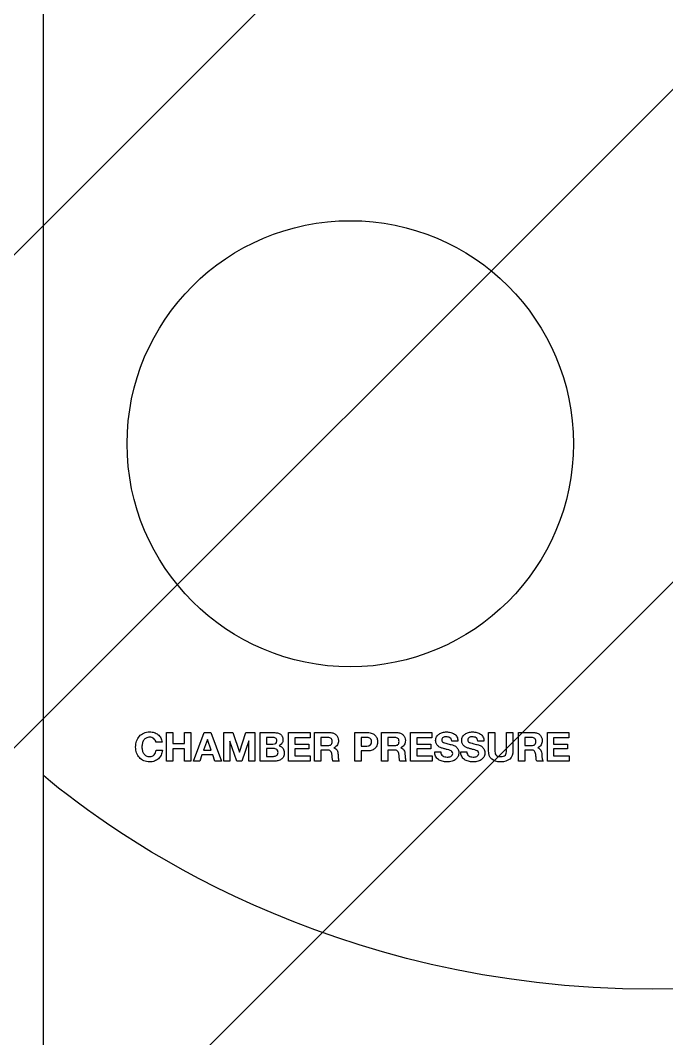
# Model space of a CAD drawing. Header units: millimetres. Extents: x -358422 to 32356, y 0 to 54379.
# Drawn here: x 10904.8 to 11020.6, y 4697.7 to 4880.3 of the extents above; entities that cross this region are included whole.
import ezdxf

# ---------------------------------------------------------------- set-up
doc = ezdxf.new("R2010")
doc.units = ezdxf.units.MM
doc.header["$MEASUREMENT"] = 0
doc.linetypes.add('HIDDEN', pattern=[9.525, 6.35, -3.175])
doc.layers.get('0').update_dxf_attribs({"lineweight": 25})
doc.layers.add('DIM', color=3, linetype='Continuous', lineweight=9)
doc.layers.add('H', color=2, linetype='HIDDEN', lineweight=15)

msp = doc.modelspace()

# ---------------------------------------------------------------- hatches: boundary and pattern name
at = {"layer": 'DIM'}
h = msp.add_hatch(dxfattribs=at)
h.set_pattern_fill('ANSI31', color=256, scale=350, style=0)
h.set_pattern_definition([(45, (-19603.777, -2234.737), (-30.93592, 30.93592), [])])
h.paths.add_polyline_path([(10728.92, 5341.335), (10728.92, 3268.335), (10298.136, 3268.335), (10298.136, 5055.269), (9628.92, 5055.269), (9628.92, 6518.335), (13568.92, 6518.335), (13568.92, 5055.269), (12899.705, 5055.269), (12899.705, 3268.335), (12468.92, 3268.335), (12468.92, 5341.335)])
edge = h.paths.add_edge_path(flags=16)
edge.add_line((12468.92, 3291.335), (12468.92, 3268.335))
edge.add_line((10728.92, 3291.335), (10728.92, 3268.335))
at = {"layer": 'H', "ltscale": 4}
h = msp.add_hatch(dxfattribs=at)
h.set_pattern_fill('ANSI31', color=256, scale=500, style=0)
h.set_pattern_definition([(45, (4878.89, 20733.76), (-44.19417, 44.19417), [])])
h.paths.add_polyline_path([(13618.92, 6518.335), (13568.92, 6518.335)], flags=16)
h.paths.add_polyline_path([(13618.92, 6518.335), (13568.92, 6518.335)], flags=0)
h.paths.add_polyline_path([(13618.92, 6518.335), (13568.92, 6518.335)], flags=0)
h.paths.add_polyline_path([(13618.92, 6518.335), (13568.92, 6518.335)], flags=0)
h.paths.add_polyline_path([(13618.92, 6518.335), (13568.92, 6518.335)], flags=0)
h.paths.add_polyline_path([(13618.92, 6518.335), (13568.92, 6518.335)], flags=0)
h.paths.add_polyline_path([(13618.92, 6518.335), (13568.92, 6518.335)], flags=0)
h.paths.add_polyline_path([(13618.92, 6518.335), (13568.92, 6518.335)], flags=0)
edge = h.paths.add_edge_path()
edge.add_line((9628.92, 3268.335), (9628.92, 6518.335))
edge.add_line((9578.92, 3218.335), (9578.92, 6518.335))
edge.add_line((9628.92, 3268.335), (13568.92, 3268.335))
edge.add_line((9578.92, 3218.335), (13618.92, 3218.335))
edge.add_line((13618.92, 6518.335), (13568.92, 6518.335))
edge.add_line((13568.92, 5268.335), (13568.92, 5278.335))
edge.add_line((13568.92, 3268.335), (13568.92, 6518.335))
edge.add_line((13618.92, 3218.335), (13618.92, 6518.335))

# ---------------------------------------------------------------- linework, layer by layer
for p, q in [((10908.92, 4366.335), (10908.92, 5116.335)), ((10931.004, 4747.402), (10931.004, 4752.54)), ((10931.004, 4752.54), (10932.134, 4752.54)), ((10932.134, 4752.54), (10932.134, 4750.569)), ((10934.214, 4750.569), (10934.214, 4752.54)), ((10934.214, 4752.54), (10935.343, 4752.54)), ((10935.343, 4752.54), (10935.343, 4747.402)), ((10935.797, 4747.402), (10937.74, 4752.54)), ((10938.301, 4751.274), (10937.632, 4749.388)), ((10937.74, 4752.54), (10938.898, 4752.54)), ((10938.316, 4751.274), (10938.301, 4751.274)), ((10938.963, 4749.388), (10938.316, 4751.274)), ((10938.898, 4752.54), (10940.82, 4747.402)), ((10941.266, 4747.402), (10941.266, 4752.54)), ((10941.266, 4752.54), (10942.857, 4752.54)), ((10942.338, 4751.008), (10942.324, 4751.008)), ((10942.324, 4751.008), (10942.324, 4747.402)), ((10943.598, 4747.402), (10942.338, 4751.008)), ((10942.857, 4752.54), (10944.059, 4749.007)), ((10944.073, 4749.007), (10945.21, 4752.54)), ((10945.728, 4751.044), (10944.469, 4747.402)), ((10945.21, 4752.54), (10946.8, 4752.54)), ((10945.743, 4751.044), (10945.728, 4751.044)), ((10945.743, 4747.402), (10945.743, 4751.044)), ((10946.8, 4752.54), (10946.8, 4747.402)), ((10952.86, 4752.54), (10956.703, 4752.54)), ((10952.86, 4747.402), (10952.86, 4752.54)), ((10956.703, 4751.591), (10953.99, 4751.591)), ((10953.99, 4751.591), (10953.99, 4750.489)), ((10956.703, 4752.54), (10956.703, 4751.591)), ((10974.716, 4747.402), (10974.716, 4752.54)), ((10974.716, 4752.54), (10978.559, 4752.54)), ((10978.559, 4751.591), (10975.846, 4751.591)), ((10975.846, 4751.591), (10975.846, 4750.489)), ((10978.559, 4752.54), (10978.559, 4751.591)), ((10999.249, 4747.402), (10999.249, 4752.54)), ((10999.249, 4752.54), (11003.092, 4752.54)), ((11003.092, 4751.591), (11000.379, 4751.591)), ((11000.379, 4751.591), (11000.379, 4750.489)), ((11003.092, 4752.54), (11003.092, 4751.591)), ((10932.134, 4750.569), (10934.214, 4750.569)), ((10932.134, 4749.619), (10932.134, 4747.402)), ((10934.214, 4749.619), (10932.134, 4749.619)), ((10934.214, 4747.402), (10934.214, 4749.619)), ((10937.632, 4749.388), (10938.963, 4749.388)), ((10953.99, 4750.489), (10956.48, 4750.489)), ((10956.48, 4749.612), (10953.99, 4749.612)), ((10953.99, 4749.612), (10953.99, 4748.352)), ((10956.48, 4750.489), (10956.48, 4749.612)), ((10975.846, 4750.489), (10978.336, 4750.489)), ((10978.336, 4749.612), (10975.846, 4749.612)), ((10975.846, 4749.612), (10975.846, 4748.352)), ((10978.336, 4750.489), (10978.336, 4749.612)), ((11000.379, 4750.489), (11002.869, 4750.489)), ((11002.869, 4749.612), (11000.379, 4749.612)), ((11000.379, 4749.612), (11000.379, 4748.352)), ((11002.869, 4750.489), (11002.869, 4749.612)), ((10932.134, 4747.402), (10931.004, 4747.402)), ((10935.343, 4747.402), (10934.214, 4747.402)), ((10936.934, 4747.402), (10935.797, 4747.402)), ((10937.337, 4748.547), (10936.934, 4747.402)), ((10939.258, 4748.547), (10937.337, 4748.547)), ((10939.647, 4747.402), (10939.258, 4748.547)), ((10940.82, 4747.402), (10939.647, 4747.402)), ((10942.324, 4747.402), (10941.266, 4747.402)), ((10944.469, 4747.402), (10943.598, 4747.402)), ((10944.059, 4749.007), (10944.073, 4749.007)), ((10946.8, 4747.402), (10945.743, 4747.402)), ((10956.761, 4747.402), (10952.86, 4747.402)), ((10953.99, 4748.352), (10956.761, 4748.352)), ((10956.761, 4748.352), (10956.761, 4747.402)), ((10978.617, 4747.402), (10974.716, 4747.402)), ((10975.846, 4748.352), (10978.617, 4748.352)), ((10978.617, 4748.352), (10978.617, 4747.402)), ((11003.15, 4747.402), (10999.249, 4747.402)), ((11000.379, 4748.352), (11003.15, 4748.352)), ((11003.15, 4748.352), (11003.15, 4747.402))]:
    msp.add_line(p, q)
msp.add_circle((10963.92, 4804.335), 40)
for points, knots in [([(10925.621, 4748.903), (10925.506, 4749.227), (10925.448, 4749.575), (10925.448, 4749.95), (10925.448, 4750.334), (10925.506, 4750.69), (10925.621, 4751.019)], [21, 21, 21, 21, 22, 22, 22, 23, 23, 23, 23]), ([(10926.894, 4751.17), (10926.784, 4751.004), (10926.704, 4750.816), (10926.654, 4750.605), (10926.603, 4750.393), (10926.578, 4750.175), (10926.578, 4749.95), (10926.578, 4749.734), (10926.603, 4749.524), (10926.654, 4749.32), (10926.704, 4749.116), (10926.784, 4748.933), (10926.894, 4748.77)], [5, 5, 5, 5, 6, 6, 6, 7, 7, 7, 8, 8, 8, 9, 9, 9, 9]), ([(10928.373, 4751.645), (10928.246, 4751.69), (10928.113, 4751.713), (10927.974, 4751.713), (10927.72, 4751.713), (10927.504, 4751.664), (10927.326, 4751.566), (10927.149, 4751.467), (10927.005, 4751.335), (10926.894, 4751.17)], [2, 2, 2, 2, 3, 3, 3, 4, 4, 4, 5, 5, 5, 5]), ([(10926.913, 4752.454), (10927.227, 4752.594), (10927.581, 4752.663), (10927.974, 4752.663), (10928.257, 4752.663), (10928.525, 4752.622), (10928.776, 4752.54)], [25, 25, 25, 25, 26, 26, 26, 27, 27, 27, 27]), ([(10928.967, 4751.17), (10928.9, 4751.278), (10928.816, 4751.372), (10928.715, 4751.454), (10928.615, 4751.535), (10928.501, 4751.599), (10928.373, 4751.645)], [0, 0, 0, 0, 1, 1, 1, 2, 2, 2, 2]), ([(10950.521, 4751.548), (10950.449, 4751.591), (10950.366, 4751.621), (10950.273, 4751.637), (10950.179, 4751.654), (10950.082, 4751.663), (10949.981, 4751.663)], [4, 4, 4, 4, 5, 5, 5, 6, 6, 6, 6]), ([(10950.564, 4750.605), (10950.694, 4750.701), (10950.759, 4750.856), (10950.759, 4751.072), (10950.759, 4751.192), (10950.737, 4751.291), (10950.694, 4751.368)], [1, 1, 1, 1, 2, 2, 2, 3, 3, 3, 3]), ([(10951.734, 4751.871), (10951.813, 4751.708), (10951.853, 4751.507), (10951.853, 4751.267), (10951.853, 4751.008), (10951.794, 4750.792), (10951.676, 4750.619)], [3, 3, 3, 3, 4, 4, 4, 5, 5, 5, 5]), ([(10960.474, 4750.389), (10960.604, 4750.504), (10960.668, 4750.691), (10960.668, 4750.95), (10960.668, 4751.2), (10960.604, 4751.381), (10960.474, 4751.494)], [1, 1, 1, 1, 2, 2, 2, 3, 3, 3, 3]), ([(10961.392, 4752.123), (10961.524, 4751.994), (10961.624, 4751.844), (10961.694, 4751.673), (10961.763, 4751.503), (10961.798, 4751.32), (10961.798, 4751.123), (10961.798, 4750.821), (10961.735, 4750.559), (10961.608, 4750.338)], [2, 2, 2, 2, 3, 3, 3, 4, 4, 4, 5, 5, 5, 5]), ([(10967.037, 4752.54), (10967.359, 4752.54), (10967.632, 4752.494), (10967.858, 4752.4), (10968.083, 4752.307), (10968.267, 4752.183), (10968.408, 4752.03)], [0, 0, 0, 0, 1, 1, 1, 2, 2, 2, 2]), ([(10967.638, 4750.497), (10967.693, 4750.598), (10967.721, 4750.73), (10967.721, 4750.893), (10967.721, 4751.056), (10967.693, 4751.188), (10967.638, 4751.288)], [3, 3, 3, 3, 4, 4, 4, 5, 5, 5, 5]), ([(10968.718, 4751.504), (10968.782, 4751.307), (10968.815, 4751.104), (10968.815, 4750.893), (10968.815, 4750.686), (10968.782, 4750.484), (10968.718, 4750.284)], [3, 3, 3, 3, 4, 4, 4, 5, 5, 5, 5]), ([(10972.471, 4750.389), (10972.6, 4750.504), (10972.665, 4750.691), (10972.665, 4750.95), (10972.665, 4751.2), (10972.6, 4751.381), (10972.471, 4751.494)], [1, 1, 1, 1, 2, 2, 2, 3, 3, 3, 3]), ([(10973.388, 4752.123), (10973.52, 4751.994), (10973.621, 4751.844), (10973.691, 4751.673), (10973.76, 4751.503), (10973.795, 4751.32), (10973.795, 4751.123), (10973.795, 4750.821), (10973.731, 4750.559), (10973.604, 4750.338)], [2, 2, 2, 2, 3, 3, 3, 4, 4, 4, 5, 5, 5, 5]), ([(10979.71, 4750.094), (10979.567, 4750.204), (10979.45, 4750.342), (10979.361, 4750.507), (10979.273, 4750.673), (10979.228, 4750.873), (10979.228, 4751.108), (10979.228, 4751.372), (10979.285, 4751.601), (10979.397, 4751.796)], [13, 13, 13, 13, 14, 14, 14, 15, 15, 15, 16, 16, 16, 16]), ([(10979.397, 4751.796), (10979.51, 4751.99), (10979.658, 4752.152), (10979.84, 4752.282), (10980.022, 4752.411), (10980.229, 4752.507), (10980.459, 4752.569)], [16, 16, 16, 16, 17, 17, 17, 18, 18, 18, 18]), ([(10980.394, 4751.476), (10980.346, 4751.404), (10980.322, 4751.313), (10980.322, 4751.202), (10980.322, 4751.101), (10980.341, 4751.02), (10980.38, 4750.957)], [31, 31, 31, 31, 32, 32, 32, 33, 33, 33, 33]), ([(10981.484, 4751.749), (10981.367, 4751.773), (10981.239, 4751.785), (10981.099, 4751.785), (10981.008, 4751.785), (10980.917, 4751.775), (10980.826, 4751.756), (10980.735, 4751.737), (10980.652, 4751.703), (10980.578, 4751.655), (10980.503, 4751.607), (10980.442, 4751.548), (10980.394, 4751.476)], [27, 27, 27, 27, 28, 28, 28, 29, 29, 29, 30, 30, 30, 31, 31, 31, 31]), ([(10980.459, 4752.569), (10980.689, 4752.632), (10980.92, 4752.663), (10981.15, 4752.663), (10981.418, 4752.663), (10981.676, 4752.633), (10981.923, 4752.573)], [18, 18, 18, 18, 19, 19, 19, 20, 20, 20, 20]), ([(10982.114, 4751.008), (10982.104, 4751.161), (10982.072, 4751.288), (10982.017, 4751.389), (10981.962, 4751.49), (10981.889, 4751.569), (10981.798, 4751.627)], [24, 24, 24, 24, 25, 25, 25, 26, 26, 26, 26]), ([(10981.923, 4752.573), (10982.171, 4752.513), (10982.39, 4752.416), (10982.582, 4752.282), (10982.774, 4752.147), (10982.926, 4751.976), (10983.039, 4751.767)], [20, 20, 20, 20, 21, 21, 21, 22, 22, 22, 22]), ([(10984.381, 4750.094), (10984.237, 4750.204), (10984.121, 4750.342), (10984.032, 4750.507), (10983.943, 4750.673), (10983.899, 4750.873), (10983.899, 4751.108), (10983.899, 4751.372), (10983.955, 4751.601), (10984.068, 4751.796)], [13, 13, 13, 13, 14, 14, 14, 15, 15, 15, 16, 16, 16, 16]), ([(10984.068, 4751.796), (10984.181, 4751.99), (10984.328, 4752.152), (10984.511, 4752.282), (10984.693, 4752.411), (10984.899, 4752.507), (10985.129, 4752.569)], [16, 16, 16, 16, 17, 17, 17, 18, 18, 18, 18]), ([(10985.065, 4751.476), (10985.017, 4751.404), (10984.993, 4751.313), (10984.993, 4751.202), (10984.993, 4751.101), (10985.012, 4751.02), (10985.05, 4750.957)], [31, 31, 31, 31, 32, 32, 32, 33, 33, 33, 33]), ([(10986.155, 4751.749), (10986.037, 4751.773), (10985.909, 4751.785), (10985.77, 4751.785), (10985.679, 4751.785), (10985.588, 4751.775), (10985.496, 4751.756), (10985.405, 4751.737), (10985.322, 4751.703), (10985.248, 4751.655), (10985.174, 4751.607), (10985.113, 4751.548), (10985.065, 4751.476)], [27, 27, 27, 27, 28, 28, 28, 29, 29, 29, 30, 30, 30, 31, 31, 31, 31]), ([(10985.129, 4752.569), (10985.36, 4752.632), (10985.59, 4752.663), (10985.82, 4752.663), (10986.089, 4752.663), (10986.347, 4752.633), (10986.594, 4752.573)], [18, 18, 18, 18, 19, 19, 19, 20, 20, 20, 20]), ([(10986.785, 4751.008), (10986.775, 4751.161), (10986.743, 4751.288), (10986.687, 4751.389), (10986.632, 4751.49), (10986.559, 4751.569), (10986.468, 4751.627)], [24, 24, 24, 24, 25, 25, 25, 26, 26, 26, 26]), ([(10986.594, 4752.573), (10986.841, 4752.513), (10987.061, 4752.416), (10987.252, 4752.282), (10987.444, 4752.147), (10987.597, 4751.976), (10987.709, 4751.767)], [20, 20, 20, 20, 21, 21, 21, 22, 22, 22, 22]), ([(10997.004, 4750.389), (10997.133, 4750.504), (10997.198, 4750.691), (10997.198, 4750.95), (10997.198, 4751.2), (10997.133, 4751.381), (10997.004, 4751.494)], [1, 1, 1, 1, 2, 2, 2, 3, 3, 3, 3]), ([(10997.921, 4752.123), (10998.053, 4751.994), (10998.154, 4751.844), (10998.224, 4751.673), (10998.293, 4751.503), (10998.328, 4751.32), (10998.328, 4751.123), (10998.328, 4750.821), (10998.264, 4750.559), (10998.137, 4750.338)], [2, 2, 2, 2, 3, 3, 3, 4, 4, 4, 5, 5, 5, 5]), ([(10950.899, 4748.626), (10950.945, 4748.712), (10950.968, 4748.822), (10950.968, 4748.957), (10950.968, 4749.221), (10950.893, 4749.409), (10950.744, 4749.522)], [3, 3, 3, 3, 4, 4, 4, 5, 5, 5, 5]), ([(10951.863, 4749.716), (10952.019, 4749.488), (10952.097, 4749.214), (10952.097, 4748.892), (10952.097, 4748.633), (10952.047, 4748.408), (10951.946, 4748.219)], [7, 7, 7, 7, 8, 8, 8, 9, 9, 9, 9]), ([(10968.718, 4750.284), (10968.653, 4750.085), (10968.55, 4749.909), (10968.408, 4749.755), (10968.267, 4749.602), (10968.083, 4749.479), (10967.858, 4749.385), (10967.632, 4749.291), (10967.359, 4749.245), (10967.037, 4749.245)], [5, 5, 5, 5, 6, 6, 6, 7, 7, 7, 8, 8, 8, 8]), ([(10979.714, 4747.719), (10979.51, 4747.868), (10979.348, 4748.057), (10979.228, 4748.287), (10979.108, 4748.518), (10979.051, 4748.791), (10979.056, 4749.108)], [46, 46, 46, 46, 47, 47, 47, 48, 48, 48, 48]), ([(10980.761, 4749.648), (10980.569, 4749.695), (10980.382, 4749.754), (10980.2, 4749.824), (10980.018, 4749.893), (10979.855, 4749.983), (10979.71, 4750.094)], [11, 11, 11, 11, 12, 12, 12, 13, 13, 13, 13]), ([(10982.186, 4748.478), (10982.253, 4748.562), (10982.287, 4748.669), (10982.287, 4748.798), (10982.287, 4748.937), (10982.242, 4749.05), (10982.154, 4749.137)], [6, 6, 6, 6, 7, 7, 7, 8, 8, 8, 8]), ([(10982.762, 4750.08), (10982.93, 4749.969), (10983.075, 4749.821), (10983.197, 4749.637), (10983.32, 4749.452), (10983.381, 4749.216), (10983.381, 4748.928), (10983.381, 4748.693), (10983.335, 4748.474), (10983.244, 4748.273)], [38, 38, 38, 38, 39, 39, 39, 40, 40, 40, 41, 41, 41, 41]), ([(10984.385, 4747.719), (10984.181, 4747.868), (10984.019, 4748.057), (10983.899, 4748.287), (10983.779, 4748.518), (10983.721, 4748.791), (10983.726, 4749.108)], [46, 46, 46, 46, 47, 47, 47, 48, 48, 48, 48]), ([(10985.432, 4749.648), (10985.24, 4749.695), (10985.053, 4749.754), (10984.87, 4749.824), (10984.688, 4749.893), (10984.525, 4749.983), (10984.381, 4750.094)], [11, 11, 11, 11, 12, 12, 12, 13, 13, 13, 13]), ([(10986.857, 4748.478), (10986.924, 4748.562), (10986.957, 4748.669), (10986.957, 4748.798), (10986.957, 4748.937), (10986.913, 4749.05), (10986.824, 4749.137)], [6, 6, 6, 6, 7, 7, 7, 8, 8, 8, 8]), ([(10987.432, 4750.08), (10987.6, 4749.969), (10987.745, 4749.821), (10987.868, 4749.637), (10987.99, 4749.452), (10988.051, 4749.216), (10988.051, 4748.928), (10988.051, 4748.693), (10988.006, 4748.474), (10987.915, 4748.273)], [38, 38, 38, 38, 39, 39, 39, 40, 40, 40, 41, 41, 41, 41]), ([(10992.499, 4747.795), (10992.11, 4747.456), (10991.573, 4747.287), (10990.887, 4747.287), (10990.191, 4747.287), (10989.653, 4747.455), (10989.271, 4747.791), (10988.89, 4748.127), (10988.699, 4748.645), (10988.699, 4749.345)], [0, 0, 0, 0, 1, 1, 1, 2, 2, 2, 3, 3, 3, 3]), ([(10989.829, 4749.345), (10989.829, 4749.206), (10989.841, 4749.069), (10989.865, 4748.935), (10989.889, 4748.801), (10989.939, 4748.682), (10990.016, 4748.579)], [6, 6, 6, 6, 7, 7, 7, 8, 8, 8, 8]), ([(10928.845, 4747.431), (10928.581, 4747.335), (10928.291, 4747.287), (10927.974, 4747.287), (10927.581, 4747.287), (10927.227, 4747.355), (10926.913, 4747.492)], [17, 17, 17, 17, 18, 18, 18, 19, 19, 19, 19]), ([(10927.326, 4748.378), (10927.504, 4748.279), (10927.72, 4748.23), (10927.974, 4748.23), (10928.32, 4748.23), (10928.589, 4748.335), (10928.784, 4748.547)], [10, 10, 10, 10, 11, 11, 11, 12, 12, 12, 12]), ([(10950.449, 4748.313), (10950.55, 4748.334), (10950.639, 4748.37), (10950.715, 4748.421), (10950.792, 4748.471), (10950.853, 4748.539), (10950.899, 4748.626)], [1, 1, 1, 1, 2, 2, 2, 3, 3, 3, 3]), ([(10951.946, 4748.219), (10951.845, 4748.029), (10951.71, 4747.875), (10951.54, 4747.755), (10951.369, 4747.635), (10951.175, 4747.546), (10950.957, 4747.489)], [9, 9, 9, 9, 10, 10, 10, 11, 11, 11, 11]), ([(10982.168, 4747.409), (10981.902, 4747.328), (10981.594, 4747.287), (10981.243, 4747.287), (10980.96, 4747.287), (10980.686, 4747.322), (10980.419, 4747.391), (10980.153, 4747.461), (10979.918, 4747.57), (10979.714, 4747.719)], [43, 43, 43, 43, 44, 44, 44, 45, 45, 45, 46, 46, 46, 46]), ([(10980.855, 4748.212), (10980.994, 4748.176), (10981.138, 4748.158), (10981.287, 4748.158), (10981.387, 4748.158), (10981.495, 4748.166), (10981.61, 4748.183)], [2, 2, 2, 2, 3, 3, 3, 4, 4, 4, 4]), ([(10986.839, 4747.409), (10986.572, 4747.328), (10986.264, 4747.287), (10985.914, 4747.287), (10985.631, 4747.287), (10985.356, 4747.322), (10985.09, 4747.391), (10984.824, 4747.461), (10984.588, 4747.57), (10984.385, 4747.719)], [43, 43, 43, 43, 44, 44, 44, 45, 45, 45, 46, 46, 46, 46]), ([(10985.525, 4748.212), (10985.664, 4748.176), (10985.808, 4748.158), (10985.957, 4748.158), (10986.058, 4748.158), (10986.166, 4748.166), (10986.281, 4748.183)], [2, 2, 2, 2, 3, 3, 3, 4, 4, 4, 4]), ([(10990.336, 4748.327), (10990.473, 4748.262), (10990.656, 4748.23), (10990.887, 4748.23), (10991.29, 4748.23), (10991.568, 4748.32), (10991.721, 4748.5)], [9, 9, 9, 9, 10, 10, 10, 11, 11, 11, 11]), ([(11128.92, 4744.661), (11117.469, 4735.135), (11078.09, 4706.533), (11018.091, 4706.533), (10960.155, 4706.533), (10921.846, 4733.938), (10908.92, 4744.819)], [3.1665302, 3.1665302, 3.1665302, 3.1665302, 4, 4, 4, 4.801495, 4.801495, 4.801495, 4.801495])]:
    msp.add_open_spline(points, degree=3, knots=knots)
for points in [[(10925.621, 4751.019), (10925.736, 4751.347), (10925.901, 4751.634), (10926.117, 4751.879)], [(10926.117, 4751.879), (10926.333, 4752.123), (10926.598, 4752.315), (10926.913, 4752.454)], [(10928.776, 4752.54), (10929.028, 4752.459), (10929.254, 4752.34), (10929.453, 4752.184)], [(10929.097, 4750.814), (10929.077, 4750.943), (10929.034, 4751.062), (10928.967, 4751.17)], [(10929.453, 4752.184), (10929.652, 4752.029), (10929.816, 4751.835), (10929.946, 4751.605)], [(10929.946, 4751.605), (10930.075, 4751.375), (10930.157, 4751.111), (10930.191, 4750.814)], [(10947.794, 4747.402), (10947.794, 4747.402), (10947.794, 4752.54), (10947.794, 4752.54)], [(10947.794, 4752.54), (10947.794, 4752.54), (10950.212, 4752.54), (10950.212, 4752.54)], [(10949.981, 4751.663), (10949.981, 4751.663), (10948.924, 4751.663), (10948.924, 4751.663)], [(10948.924, 4751.663), (10948.924, 4751.663), (10948.924, 4750.461), (10948.924, 4750.461)], [(10950.212, 4752.54), (10950.456, 4752.54), (10950.68, 4752.519), (10950.881, 4752.476)], [(10950.694, 4751.368), (10950.651, 4751.444), (10950.593, 4751.504), (10950.521, 4751.548)], [(10950.881, 4752.476), (10951.082, 4752.433), (10951.255, 4752.362), (10951.399, 4752.264)], [(10951.399, 4752.264), (10951.543, 4752.165), (10951.655, 4752.034), (10951.734, 4751.871)], [(10957.524, 4747.402), (10957.524, 4747.402), (10957.524, 4752.54), (10957.524, 4752.54)], [(10957.524, 4752.54), (10957.524, 4752.54), (10960.294, 4752.54), (10960.294, 4752.54)], [(10959.891, 4751.663), (10959.891, 4751.663), (10958.653, 4751.663), (10958.653, 4751.663)], [(10958.653, 4751.663), (10958.653, 4751.663), (10958.653, 4750.216), (10958.653, 4750.216)], [(10960.474, 4751.494), (10960.345, 4751.606), (10960.15, 4751.663), (10959.891, 4751.663)], [(10960.294, 4752.54), (10960.525, 4752.54), (10960.732, 4752.503), (10960.917, 4752.429)], [(10960.917, 4752.429), (10961.101, 4752.355), (10961.26, 4752.253), (10961.392, 4752.123)], [(10964.72, 4747.402), (10964.72, 4747.402), (10964.72, 4752.54), (10964.72, 4752.54)], [(10964.72, 4752.54), (10964.72, 4752.54), (10967.037, 4752.54), (10967.037, 4752.54)], [(10965.85, 4751.663), (10965.85, 4751.663), (10965.85, 4750.122), (10965.85, 4750.122)], [(10966.728, 4751.663), (10966.728, 4751.663), (10965.85, 4751.663), (10965.85, 4751.663)], [(10967.102, 4751.634), (10966.982, 4751.653), (10966.857, 4751.663), (10966.728, 4751.663)], [(10967.419, 4751.522), (10967.328, 4751.577), (10967.222, 4751.615), (10967.102, 4751.634)], [(10967.638, 4751.288), (10967.583, 4751.389), (10967.51, 4751.467), (10967.419, 4751.522)], [(10968.408, 4752.03), (10968.55, 4751.876), (10968.653, 4751.701), (10968.718, 4751.504)], [(10969.52, 4747.402), (10969.52, 4747.402), (10969.52, 4752.54), (10969.52, 4752.54)], [(10969.52, 4752.54), (10969.52, 4752.54), (10972.291, 4752.54), (10972.291, 4752.54)], [(10971.888, 4751.663), (10971.888, 4751.663), (10970.65, 4751.663), (10970.65, 4751.663)], [(10970.65, 4751.663), (10970.65, 4751.663), (10970.65, 4750.216), (10970.65, 4750.216)], [(10972.471, 4751.494), (10972.341, 4751.606), (10972.147, 4751.663), (10971.888, 4751.663)], [(10972.291, 4752.54), (10972.521, 4752.54), (10972.729, 4752.503), (10972.913, 4752.429)], [(10972.913, 4752.429), (10973.098, 4752.355), (10973.256, 4752.253), (10973.388, 4752.123)], [(10980.38, 4750.957), (10980.418, 4750.895), (10980.494, 4750.837), (10980.607, 4750.785)], [(10981.798, 4751.627), (10981.706, 4751.684), (10981.602, 4751.725), (10981.484, 4751.749)], [(10983.208, 4751.008), (10983.208, 4751.008), (10982.114, 4751.008), (10982.114, 4751.008)], [(10983.039, 4751.767), (10983.152, 4751.558), (10983.208, 4751.305), (10983.208, 4751.008)], [(10985.05, 4750.957), (10985.089, 4750.895), (10985.164, 4750.837), (10985.277, 4750.785)], [(10986.468, 4751.627), (10986.377, 4751.684), (10986.272, 4751.725), (10986.155, 4751.749)], [(10987.879, 4751.008), (10987.879, 4751.008), (10986.785, 4751.008), (10986.785, 4751.008)], [(10987.709, 4751.767), (10987.822, 4751.558), (10987.879, 4751.305), (10987.879, 4751.008)], [(10988.699, 4749.345), (10988.699, 4749.345), (10988.699, 4752.54), (10988.699, 4752.54)], [(10988.699, 4752.54), (10988.699, 4752.54), (10989.829, 4752.54), (10989.829, 4752.54)], [(10989.829, 4752.54), (10989.829, 4752.54), (10989.829, 4749.345), (10989.829, 4749.345)], [(10991.952, 4749.345), (10991.952, 4749.345), (10991.952, 4752.54), (10991.952, 4752.54)], [(10991.952, 4752.54), (10991.952, 4752.54), (10993.082, 4752.54), (10993.082, 4752.54)], [(10993.082, 4752.54), (10993.082, 4752.54), (10993.082, 4749.345), (10993.082, 4749.345)], [(10994.053, 4747.402), (10994.053, 4747.402), (10994.053, 4752.54), (10994.053, 4752.54)], [(10994.053, 4752.54), (10994.053, 4752.54), (10996.824, 4752.54), (10996.824, 4752.54)], [(10996.421, 4751.663), (10996.421, 4751.663), (10995.183, 4751.663), (10995.183, 4751.663)], [(10995.183, 4751.663), (10995.183, 4751.663), (10995.183, 4750.216), (10995.183, 4750.216)], [(10997.004, 4751.494), (10996.874, 4751.606), (10996.68, 4751.663), (10996.421, 4751.663)], [(10996.824, 4752.54), (10997.054, 4752.54), (10997.262, 4752.503), (10997.446, 4752.429)], [(10997.446, 4752.429), (10997.631, 4752.355), (10997.789, 4752.253), (10997.921, 4752.123)], [(10928.784, 4748.547), (10928.978, 4748.757), (10929.097, 4749.036), (10929.14, 4749.381)], [(10930.191, 4750.814), (10930.191, 4750.814), (10929.097, 4750.814), (10929.097, 4750.814)], [(10929.14, 4749.381), (10929.14, 4749.381), (10930.234, 4749.381), (10930.234, 4749.381)], [(10930.234, 4749.381), (10930.205, 4749.06), (10930.131, 4748.77), (10930.011, 4748.511)], [(10948.924, 4750.461), (10948.924, 4750.461), (10950.068, 4750.461), (10950.068, 4750.461)], [(10950.154, 4749.691), (10950.154, 4749.691), (10948.924, 4749.691), (10948.924, 4749.691)], [(10948.924, 4749.691), (10948.924, 4749.691), (10948.924, 4748.28), (10948.924, 4748.28)], [(10950.068, 4750.461), (10950.269, 4750.461), (10950.435, 4750.509), (10950.564, 4750.605)], [(10950.744, 4749.522), (10950.596, 4749.634), (10950.399, 4749.691), (10950.154, 4749.691)], [(10951.676, 4750.619), (10951.559, 4750.447), (10951.385, 4750.305), (10951.155, 4750.195)], [(10951.155, 4750.195), (10951.471, 4750.103), (10951.707, 4749.944), (10951.863, 4749.716)], [(10958.653, 4750.216), (10958.653, 4750.216), (10959.891, 4750.216), (10959.891, 4750.216)], [(10959.783, 4749.41), (10959.783, 4749.41), (10958.653, 4749.41), (10958.653, 4749.41)], [(10958.653, 4749.41), (10958.653, 4749.41), (10958.653, 4747.402), (10958.653, 4747.402)], [(10960.395, 4749.223), (10960.27, 4749.348), (10960.066, 4749.41), (10959.783, 4749.41)], [(10959.891, 4750.216), (10960.15, 4750.216), (10960.345, 4750.274), (10960.474, 4750.389)], [(10960.64, 4748.633), (10960.601, 4748.902), (10960.52, 4749.098), (10960.395, 4749.223)], [(10961.608, 4750.338), (10961.48, 4750.118), (10961.273, 4749.95), (10960.985, 4749.835)], [(10960.985, 4749.835), (10960.985, 4749.835), (10960.985, 4749.82), (10960.985, 4749.82)], [(10960.985, 4749.82), (10961.124, 4749.782), (10961.24, 4749.723), (10961.331, 4749.644)], [(10961.331, 4749.644), (10961.422, 4749.565), (10961.496, 4749.471), (10961.554, 4749.363)], [(10961.554, 4749.363), (10961.611, 4749.255), (10961.653, 4749.137), (10961.68, 4749.007)], [(10965.85, 4750.122), (10965.85, 4750.122), (10966.728, 4750.122), (10966.728, 4750.122)], [(10965.85, 4749.245), (10965.85, 4749.245), (10965.85, 4747.402), (10965.85, 4747.402)], [(10967.037, 4749.245), (10967.037, 4749.245), (10965.85, 4749.245), (10965.85, 4749.245)], [(10966.728, 4750.122), (10966.857, 4750.122), (10966.982, 4750.132), (10967.102, 4750.151)], [(10967.102, 4750.151), (10967.222, 4750.17), (10967.328, 4750.208), (10967.419, 4750.263)], [(10967.419, 4750.263), (10967.51, 4750.318), (10967.583, 4750.396), (10967.638, 4750.497)], [(10970.65, 4750.216), (10970.65, 4750.216), (10971.888, 4750.216), (10971.888, 4750.216)], [(10971.78, 4749.41), (10971.78, 4749.41), (10970.65, 4749.41), (10970.65, 4749.41)], [(10970.65, 4749.41), (10970.65, 4749.41), (10970.65, 4747.402), (10970.65, 4747.402)], [(10972.392, 4749.223), (10972.267, 4749.348), (10972.063, 4749.41), (10971.78, 4749.41)], [(10971.888, 4750.216), (10972.147, 4750.216), (10972.341, 4750.274), (10972.471, 4750.389)], [(10972.636, 4748.633), (10972.598, 4748.902), (10972.516, 4749.098), (10972.392, 4749.223)], [(10973.604, 4750.338), (10973.477, 4750.118), (10973.27, 4749.95), (10972.982, 4749.835)], [(10972.982, 4749.835), (10972.982, 4749.835), (10972.982, 4749.82), (10972.982, 4749.82)], [(10972.982, 4749.82), (10973.121, 4749.782), (10973.236, 4749.723), (10973.327, 4749.644)], [(10973.327, 4749.644), (10973.418, 4749.565), (10973.493, 4749.471), (10973.55, 4749.363)], [(10973.55, 4749.363), (10973.608, 4749.255), (10973.65, 4749.137), (10973.676, 4749.007)], [(10979.056, 4749.108), (10979.056, 4749.108), (10980.149, 4749.108), (10980.149, 4749.108)], [(10980.149, 4749.108), (10980.149, 4748.935), (10980.181, 4748.789), (10980.243, 4748.669)], [(10980.607, 4750.785), (10980.719, 4750.732), (10980.875, 4750.679), (10981.074, 4750.627)], [(10981.315, 4749.504), (10981.133, 4749.547), (10980.948, 4749.595), (10980.761, 4749.648)], [(10981.074, 4750.627), (10981.273, 4750.573), (10981.534, 4750.506), (10981.855, 4750.425)], [(10981.805, 4749.353), (10981.661, 4749.41), (10981.498, 4749.461), (10981.315, 4749.504)], [(10982.154, 4749.137), (10982.065, 4749.223), (10981.949, 4749.295), (10981.805, 4749.353)], [(10981.855, 4750.425), (10981.951, 4750.406), (10982.084, 4750.371), (10982.255, 4750.32)], [(10982.255, 4750.32), (10982.425, 4750.27), (10982.594, 4750.19), (10982.762, 4750.08)], [(10983.726, 4749.108), (10983.726, 4749.108), (10984.82, 4749.108), (10984.82, 4749.108)], [(10984.82, 4749.108), (10984.82, 4748.935), (10984.851, 4748.789), (10984.913, 4748.669)], [(10985.277, 4750.785), (10985.39, 4750.732), (10985.546, 4750.679), (10985.745, 4750.627)], [(10985.986, 4749.504), (10985.804, 4749.547), (10985.619, 4749.595), (10985.432, 4749.648)], [(10985.745, 4750.627), (10985.944, 4750.573), (10986.204, 4750.506), (10986.526, 4750.425)], [(10986.475, 4749.353), (10986.331, 4749.41), (10986.168, 4749.461), (10985.986, 4749.504)], [(10986.824, 4749.137), (10986.736, 4749.223), (10986.619, 4749.295), (10986.475, 4749.353)], [(10986.526, 4750.425), (10986.621, 4750.406), (10986.755, 4750.371), (10986.925, 4750.32)], [(10986.925, 4750.32), (10987.095, 4750.27), (10987.264, 4750.19), (10987.432, 4750.08)], [(10991.721, 4748.5), (10991.875, 4748.68), (10991.952, 4748.961), (10991.952, 4749.345)], [(10993.082, 4749.345), (10993.082, 4748.65), (10992.887, 4748.133), (10992.499, 4747.795)], [(10995.183, 4750.216), (10995.183, 4750.216), (10996.421, 4750.216), (10996.421, 4750.216)], [(10996.313, 4749.41), (10996.313, 4749.41), (10995.183, 4749.41), (10995.183, 4749.41)], [(10995.183, 4749.41), (10995.183, 4749.41), (10995.183, 4747.402), (10995.183, 4747.402)], [(10996.925, 4749.223), (10996.8, 4749.348), (10996.596, 4749.41), (10996.313, 4749.41)], [(10996.421, 4750.216), (10996.68, 4750.216), (10996.874, 4750.274), (10997.004, 4750.389)], [(10997.169, 4748.633), (10997.131, 4748.902), (10997.049, 4749.098), (10996.925, 4749.223)], [(10998.137, 4750.338), (10998.01, 4750.118), (10997.803, 4749.95), (10997.515, 4749.835)], [(10997.515, 4749.835), (10997.515, 4749.835), (10997.515, 4749.82), (10997.515, 4749.82)], [(10997.515, 4749.82), (10997.654, 4749.782), (10997.769, 4749.723), (10997.86, 4749.644)], [(10997.86, 4749.644), (10997.951, 4749.565), (10998.026, 4749.471), (10998.083, 4749.363)], [(10998.083, 4749.363), (10998.141, 4749.255), (10998.183, 4749.137), (10998.209, 4749.007)], [(10926.117, 4748.057), (10925.901, 4748.297), (10925.736, 4748.579), (10925.621, 4748.903)], [(10926.913, 4747.492), (10926.598, 4747.629), (10926.333, 4747.817), (10926.117, 4748.057)], [(10926.894, 4748.77), (10927.005, 4748.606), (10927.149, 4748.476), (10927.326, 4748.378)], [(10929.536, 4747.849), (10929.339, 4747.666), (10929.109, 4747.527), (10928.845, 4747.431)], [(10930.011, 4748.511), (10929.891, 4748.251), (10929.732, 4748.031), (10929.536, 4747.849)], [(10950.284, 4747.402), (10950.284, 4747.402), (10947.794, 4747.402), (10947.794, 4747.402)], [(10948.924, 4748.28), (10948.924, 4748.28), (10950.133, 4748.28), (10950.133, 4748.28)], [(10950.133, 4748.28), (10950.243, 4748.28), (10950.348, 4748.291), (10950.449, 4748.313)], [(10950.957, 4747.489), (10950.738, 4747.431), (10950.514, 4747.402), (10950.284, 4747.402)], [(10958.653, 4747.402), (10958.653, 4747.402), (10957.524, 4747.402), (10957.524, 4747.402)], [(10960.705, 4747.985), (10960.69, 4748.21), (10960.668, 4748.426), (10960.64, 4748.633)], [(10960.82, 4747.402), (10960.757, 4747.565), (10960.719, 4747.759), (10960.705, 4747.985)], [(10961.95, 4747.402), (10961.95, 4747.402), (10960.82, 4747.402), (10960.82, 4747.402)], [(10961.68, 4749.007), (10961.706, 4748.878), (10961.724, 4748.748), (10961.734, 4748.618)], [(10961.734, 4748.618), (10961.738, 4748.537), (10961.743, 4748.441), (10961.748, 4748.331)], [(10961.748, 4748.331), (10961.753, 4748.22), (10961.761, 4748.107), (10961.773, 4747.992)], [(10961.773, 4747.992), (10961.785, 4747.877), (10961.804, 4747.768), (10961.831, 4747.665)], [(10961.831, 4747.665), (10961.857, 4747.562), (10961.897, 4747.474), (10961.95, 4747.402)], [(10965.85, 4747.402), (10965.85, 4747.402), (10964.72, 4747.402), (10964.72, 4747.402)], [(10970.65, 4747.402), (10970.65, 4747.402), (10969.52, 4747.402), (10969.52, 4747.402)], [(10972.701, 4747.985), (10972.687, 4748.21), (10972.665, 4748.426), (10972.636, 4748.633)], [(10972.816, 4747.402), (10972.754, 4747.565), (10972.715, 4747.759), (10972.701, 4747.985)], [(10973.946, 4747.402), (10973.946, 4747.402), (10972.816, 4747.402), (10972.816, 4747.402)], [(10973.676, 4749.007), (10973.702, 4748.878), (10973.721, 4748.748), (10973.73, 4748.618)], [(10973.73, 4748.618), (10973.735, 4748.537), (10973.74, 4748.441), (10973.745, 4748.331)], [(10973.745, 4748.331), (10973.749, 4748.22), (10973.758, 4748.107), (10973.77, 4747.992)], [(10973.77, 4747.992), (10973.782, 4747.877), (10973.801, 4747.768), (10973.827, 4747.665)], [(10973.827, 4747.665), (10973.854, 4747.562), (10973.893, 4747.474), (10973.946, 4747.402)], [(10980.243, 4748.669), (10980.305, 4748.549), (10980.388, 4748.452), (10980.491, 4748.378)], [(10980.491, 4748.378), (10980.594, 4748.303), (10980.716, 4748.248), (10980.855, 4748.212)], [(10981.61, 4748.183), (10981.726, 4748.2), (10981.833, 4748.232), (10981.934, 4748.28)], [(10981.934, 4748.28), (10982.035, 4748.328), (10982.119, 4748.394), (10982.186, 4748.478)], [(10982.838, 4747.751), (10982.658, 4747.605), (10982.434, 4747.491), (10982.168, 4747.409)], [(10983.244, 4748.273), (10983.153, 4748.071), (10983.017, 4747.898), (10982.838, 4747.751)], [(10984.913, 4748.669), (10984.976, 4748.549), (10985.059, 4748.452), (10985.162, 4748.378)], [(10985.162, 4748.378), (10985.265, 4748.303), (10985.386, 4748.248), (10985.525, 4748.212)], [(10986.281, 4748.183), (10986.396, 4748.2), (10986.504, 4748.232), (10986.605, 4748.28)], [(10986.605, 4748.28), (10986.705, 4748.328), (10986.789, 4748.394), (10986.857, 4748.478)], [(10987.508, 4747.751), (10987.328, 4747.605), (10987.105, 4747.491), (10986.839, 4747.409)], [(10987.915, 4748.273), (10987.823, 4748.071), (10987.688, 4747.898), (10987.508, 4747.751)], [(10990.016, 4748.579), (10990.093, 4748.476), (10990.199, 4748.392), (10990.336, 4748.327)], [(10995.183, 4747.402), (10995.183, 4747.402), (10994.053, 4747.402), (10994.053, 4747.402)], [(10997.234, 4747.985), (10997.22, 4748.21), (10997.198, 4748.426), (10997.169, 4748.633)], [(10997.349, 4747.402), (10997.287, 4747.565), (10997.248, 4747.759), (10997.234, 4747.985)], [(10998.479, 4747.402), (10998.479, 4747.402), (10997.349, 4747.402), (10997.349, 4747.402)], [(10998.209, 4749.007), (10998.235, 4748.878), (10998.254, 4748.748), (10998.263, 4748.618)], [(10998.263, 4748.618), (10998.268, 4748.537), (10998.273, 4748.441), (10998.278, 4748.331)], [(10998.278, 4748.331), (10998.282, 4748.22), (10998.291, 4748.107), (10998.303, 4747.992)], [(10998.303, 4747.992), (10998.315, 4747.877), (10998.334, 4747.768), (10998.36, 4747.665)], [(10998.36, 4747.665), (10998.387, 4747.562), (10998.426, 4747.474), (10998.479, 4747.402)]]:
    msp.add_open_spline(points, degree=3)

doc.saveas('drawing.dxf')
